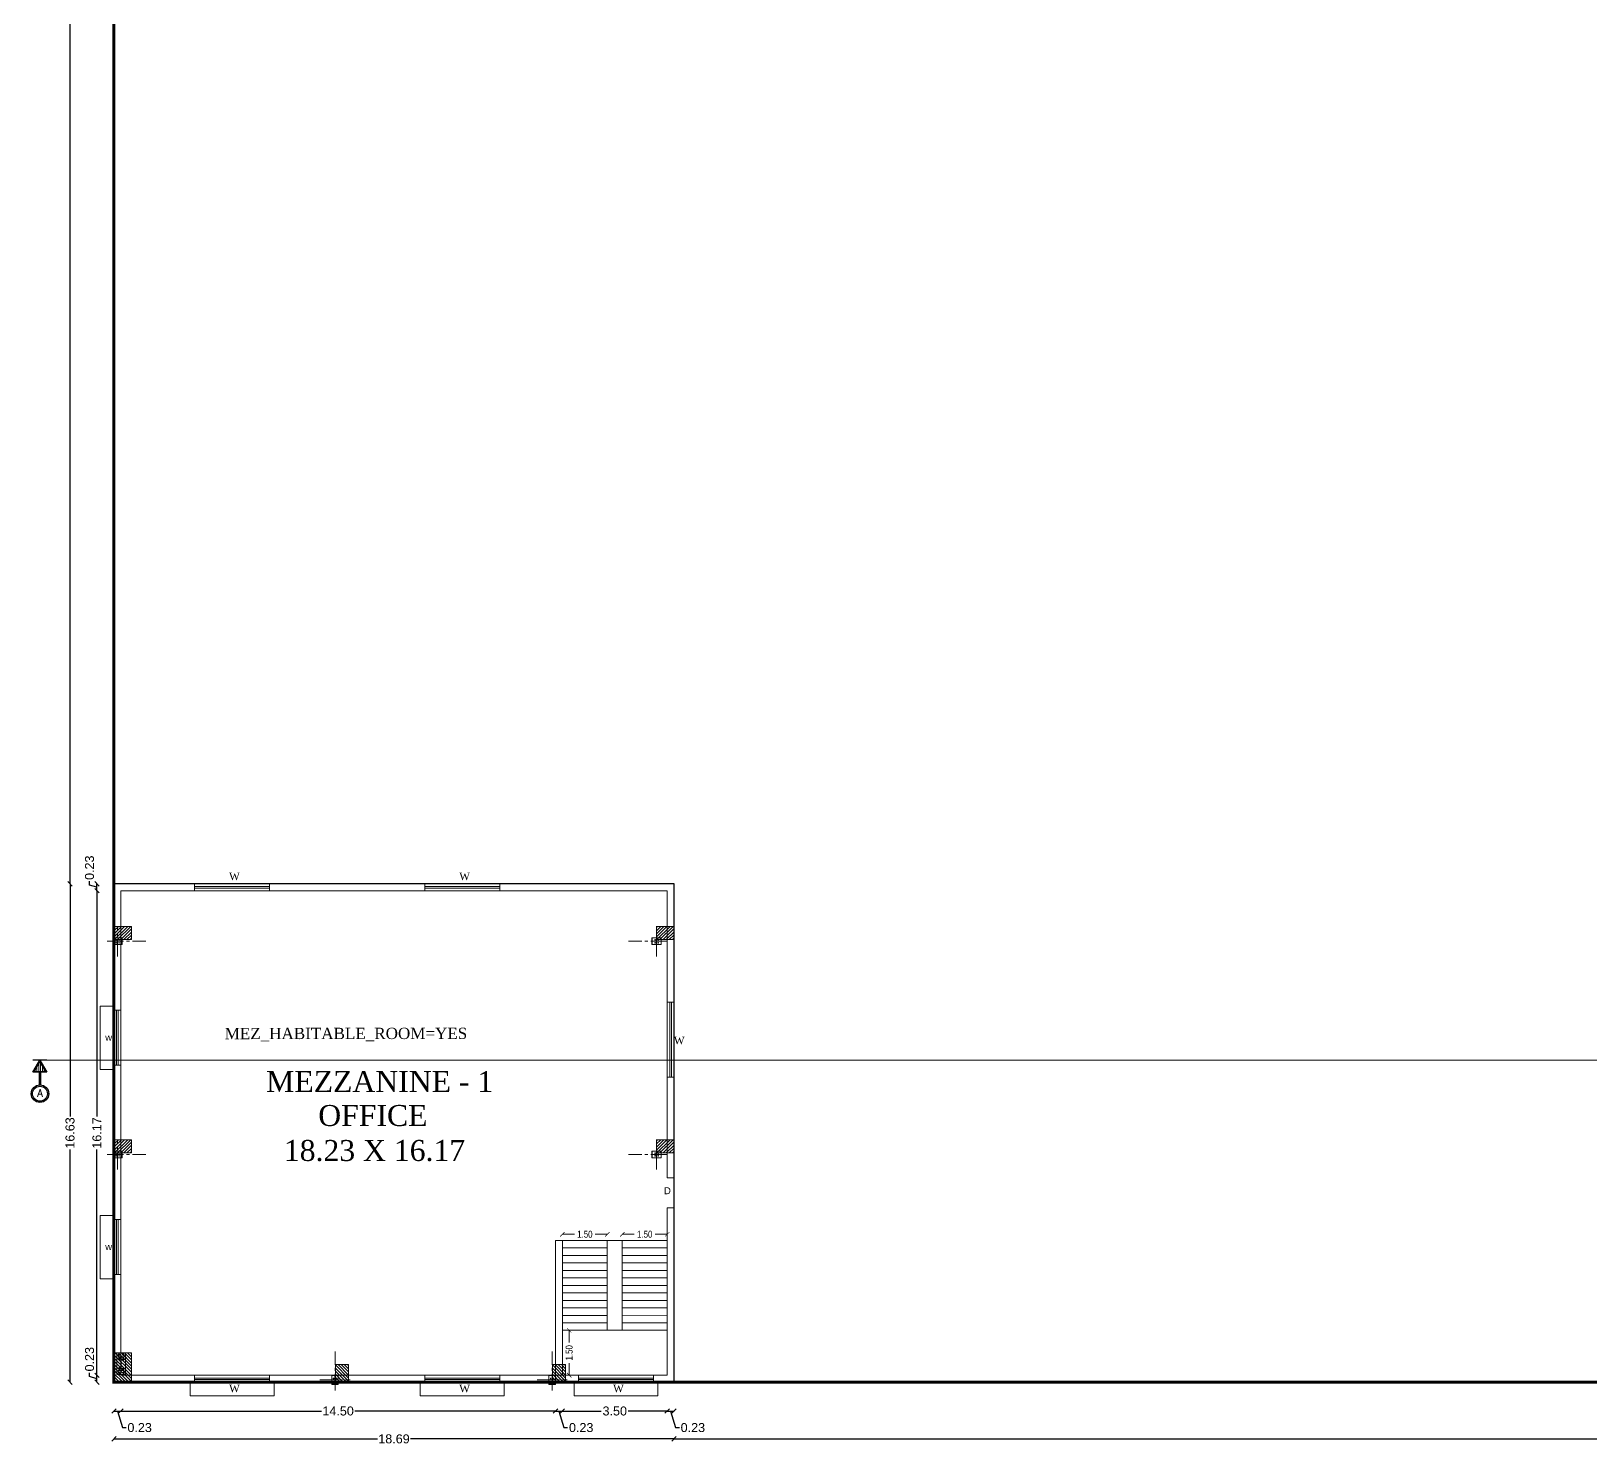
# Model space of a CAD drawing. Header units: metres. Extents: x -1560405 to -1559609, y 42907 to 43310.
# Drawn here: x -1559818.7 to -1559766.7, y 42958.5 to 43005.7 of the extents above; entities that cross this region are included whole.
import ezdxf

# ---------------------------------------------------------------- set-up
doc = ezdxf.new("R2010")
doc.units = ezdxf.units.M
doc.header["$LTSCALE"] = 750
doc.header["$MEASUREMENT"] = 0
doc.header["$PDMODE"] = 35
doc.header["$PDSIZE"] = 50
for name, pattern in [('CENTER2', [1.125, 0.75, -0.125, 0.125, -0.125]), ('DASHED2', [9.525, 6.35, -3.175]), ('HIDDEN', [0.375, 0.25, -0.125])]:
    doc.linetypes.add(name, pattern=pattern)
doc.layers.get('0').update_dxf_attribs({"lineweight": 5})
doc.layers.get('Defpoints').update_dxf_attribs({"lineweight": 0})
for name, color, linetype in [('BLK_1_FLR_0_BLT_UP_AREA_DEDUCT_MEZ_1', 46, 'Continuous'), ('BLK_1_FLR_0_BLT_UP_AREA_MEZ_1', 46, 'Continuous'), ('BLK_1_FLR_0_FLOOR_AREA_MEZ_1', 46, 'Continuous')]:
    doc.layers.add(name, color=color, linetype=linetype)
doc.layers.add('grid', color=253, linetype='Continuous', lineweight=5)
doc.styles.add('2', font='swisscb.ttf', dxfattribs={"height": 0.23})
doc.styles.add('mani', font='swissc.ttf', dxfattribs={"height": 0.23})
doc.styles.get("Standard").update_dxf_attribs({"font": 'arial.ttf'})
doc.styles.add('STYLE2', font='romant.shx', dxfattribs={"width": 0.8, "height": 4})
doc.styles.add('Times New Roman$101', font='timesbd.ttf', dxfattribs={"height": 3.520561})
doc.dimstyles.new('Civil Mt', dxfattribs={"dimtxt": 0.23, "dimasz": 0.15, "dimexe": 0, "dimexo": 0, "dimgap": 0.1, "dimtad": 0, "dimzin": 0, "dimdsep": 46, "dimtxsty": 'mani', "dimblk": 'ARCHTICK', "dimcen": 0, "dimse1": 1, "dimse2": 1, "dimclrd": 253, "dimclrt": 7, "dimadec": 0, "dimazin": 3, "dimtfac": 1, "dimtofl": 0, "dimtmove": 1, "dimatfit": 3, "dimfxl": 0, "dimfrac": 2, "dimtolj": 1, "dimtzin": 0, "dimlwd": 13, "dimarcsym": 0})
doc.dimstyles.new('Civil mt size large', dxfattribs={"dimtxt": 0.3, "dimasz": 0.15, "dimexe": 0, "dimexo": 0, "dimgap": 0.0625, "dimtad": 0, "dimzin": 0, "dimdsep": 46, "dimtxsty": 'Standard', "dimblk": 'OBLIQUE', "dimcen": 0, "dimse1": 1, "dimse2": 1, "dimclrd": 253, "dimclrt": 7, "dimadec": 0, "dimazin": 3, "dimtfac": 1, "dimtofl": 0, "dimtmove": 1, "dimatfit": 3, "dimfxl": 0, "dimfrac": 2, "dimtolj": 1, "dimtzin": 0, "dimarcsym": 0})

# ---------------------------------------------------------------- blocks, each defined once
blk = doc.blocks.new('_ArchTick')
at = {"color": 0, "linetype": 'ByBlock', "const_width": 0.15}
blk.add_lwpolyline([(-0.5, -0.5), (0.5, 0.5)], dxfattribs=at)
blk = doc.blocks.new('*D487')
at = {"color": 253, "lineweight": 13}
for p, q in [((-1559798.983, 42965.558), (-1559798.581, 42965.558)), ((-1559797.483, 42965.558), (-1559797.885, 42965.558))]:
    blk.add_line(p, q, dxfattribs=at)
at = {"layer": 'Defpoints', "color": 0}
for p in [(-1559797.483, 42965.558), (-1559798.983, 42965.353), (-1559797.483, 42965.353)]:
    blk.add_point(p, dxfattribs=at)
at = {"color": 253, "lineweight": 13, "xscale": 0.15, "yscale": 0.15, "zscale": 0.15, "rotation": 180}
blk.add_blockref('_ArchTick', (-1559798.983, 42965.558), dxfattribs=at)
at = {"color": 253, "lineweight": 13, "xscale": 0.15, "yscale": 0.15, "zscale": 0.15}
blk.add_blockref('_ArchTick', (-1559797.483, 42965.558), dxfattribs=at)
at = {"color": 7, "lineweight": -3, "insert": (-1559798.233, 42965.558), "char_height": 0.23, "attachment_point": 5, "style": 'mani'}
blk.add_mtext('\\A1;1.50', dxfattribs=at)
blk = doc.blocks.new('*D488')
at = {"color": 253, "lineweight": 13}
for p, q in [((-1559800.982, 42965.558), (-1559800.58, 42965.558)), ((-1559799.482, 42965.558), (-1559799.884, 42965.558))]:
    blk.add_line(p, q, dxfattribs=at)
at = {"layer": 'Defpoints', "color": 0}
for p in [(-1559800.982, 42965.558), (-1559800.982, 42965.353), (-1559799.482, 42965.353)]:
    blk.add_point(p, dxfattribs=at)
at = {"color": 253, "lineweight": 13, "xscale": 0.15, "yscale": 0.15, "zscale": 0.15, "rotation": 180}
blk.add_blockref('_ArchTick', (-1559800.982, 42965.558), dxfattribs=at)
at = {"color": 253, "lineweight": 13, "xscale": 0.15, "yscale": 0.15, "zscale": 0.15}
blk.add_blockref('_ArchTick', (-1559799.482, 42965.558), dxfattribs=at)
at = {"color": 7, "lineweight": -3, "insert": (-1559800.232, 42965.558), "char_height": 0.23, "attachment_point": 5, "style": 'mani'}
blk.add_mtext('\\A1;1.50', dxfattribs=at)
blk = doc.blocks.new('*D489')
at = {"color": 253, "lineweight": 13}
for p, q in [((-1559800.755, 42962.353), (-1559800.755, 42961.951)), ((-1559800.755, 42960.853), (-1559800.755, 42961.254))]:
    blk.add_line(p, q, dxfattribs=at)
at = {"layer": 'Defpoints', "color": 0}
for p in [(-1559800.755, 42962.353), (-1559800.755, 42960.853), (-1559800.755, 42960.853)]:
    blk.add_point(p, dxfattribs=at)
at = {"color": 253, "lineweight": 13, "xscale": 0.15, "yscale": 0.15, "zscale": 0.15}
for p, rotation in [((-1559800.755, 42962.353), 90), ((-1559800.755, 42960.853), 270)]:
    blk.add_blockref('_ArchTick', p, dxfattribs=dict(at, rotation=rotation))
at = {"color": 7, "lineweight": -3, "insert": (-1559800.755, 42961.603), "char_height": 0.23, "attachment_point": 5, "rotation": 90, "style": 'mani'}
blk.add_mtext('\\A1;1.50', dxfattribs=at)
blk = doc.blocks.new('Z$W@#0BBF08D7')
for p, q in [((84, 42), (0, 42)), ((42, 84), (42, 0))]:
    blk.add_line(p, q)
blk.add_circle((42, 42), 21)
blk = doc.blocks.new('Z$W@#71D679F2')
at = {"color": 1}
for points in [[(0, 300), (740, 300), (740, 0), (0, 0)], [(135, 50), (135, 250), (145, 250), (145, 50)], [(145, 147), (595, 147), (595, 152), (145, 152)], [(605, 50), (605, 250), (595, 250), (595, 50)]]:
    blk.add_lwpolyline(points, close=True, dxfattribs=at)
for p in [(18, 183), (18, 33), (168, 183), (168, 33)]:
    blk.add_blockref('Z$W@#0BBF08D7', p)
at = {"xscale": -1}
for p in [(572, 183), (572, 33), (722, 183), (722, 33)]:
    blk.add_blockref('Z$W@#0BBF08D7', p, dxfattribs=at)
blk = doc.blocks.new('_Oblique')
at = {"color": 0, "linetype": 'ByBlock', "lineweight": -2}
blk.add_line((-0.5, -0.5), (0.5, 0.5), dxfattribs=at)
blk = doc.blocks.new('*D560')
at = {"color": 253, "lineweight": -2}
for p, q in [((-1559817.411, 43103.29), (-1559817.411, 43040.941)), ((-1559817.411, 42977.251), (-1559817.411, 43039.6))]:
    blk.add_line(p, q, dxfattribs=at)
at = {"layer": 'Defpoints', "color": 0}
for p in [(-1559815.947, 43103.29, 0), (-1559817.411, 42977.251), (-1559815.947, 42977.251, 0)]:
    blk.add_point(p, dxfattribs=at)
at = {"color": 253, "lineweight": -2, "xscale": 0.15, "yscale": 0.15, "zscale": 0.15}
for p, rotation in [((-1559817.411, 43103.29), 90), ((-1559817.411, 42977.251), 270)]:
    blk.add_blockref('_Oblique', p, dxfattribs=dict(at, rotation=rotation))
at = {"color": 7, "insert": (-1559817.411, 43040.27), "char_height": 0.3, "attachment_point": 5, "rotation": 90}
blk.add_mtext('\\A1;126.04', dxfattribs=at)
blk = doc.blocks.new('*D561')
at = {"color": 253, "lineweight": -2}
for p, q in [((-1559816.76, 42977.21), (-1559816.76, 42977.335)), ((-1559816.513, 42977.136), (-1559816.76, 42977.21)), ((-1559816.513, 42977.021), (-1559816.513, 42977.251))]:
    blk.add_line(p, q, dxfattribs=at)
at = {"layer": 'Defpoints', "color": 0}
for p in [(-1559816.513, 42977.251), (-1559815.251, 42977.251, 0), (-1559815.251, 42977.021, 0)]:
    blk.add_point(p, dxfattribs=at)
at = {"color": 253, "lineweight": -2, "xscale": 0.15, "yscale": 0.15, "zscale": 0.15}
for p, rotation in [((-1559816.513, 42977.251), 90), ((-1559816.513, 42977.021), 270)]:
    blk.add_blockref('_Oblique', p, dxfattribs=dict(at, rotation=rotation))
at = {"color": 7, "insert": (-1559816.76, 42977.787), "char_height": 0.3, "attachment_point": 5, "rotation": 90}
blk.add_mtext('\\A1;0.23', dxfattribs=at)
blk = doc.blocks.new('*D562')
at = {"color": 253, "lineweight": -2}
for p, q in [((-1559816.513, 42977.021), (-1559816.513, 42969.491)), ((-1559816.513, 42960.853), (-1559816.513, 42968.382))]:
    blk.add_line(p, q, dxfattribs=at)
at = {"layer": 'Defpoints', "color": 0}
for p in [(-1559815.386, 42977.021, 0), (-1559816.513, 42960.853), (-1559815.152, 42960.853, 0)]:
    blk.add_point(p, dxfattribs=at)
at = {"color": 253, "lineweight": -2, "xscale": 0.15, "yscale": 0.15, "zscale": 0.15}
for p, rotation in [((-1559816.513, 42977.021), 90), ((-1559816.513, 42960.853), 270)]:
    blk.add_blockref('_Oblique', p, dxfattribs=dict(at, rotation=rotation))
at = {"color": 7, "insert": (-1559816.513, 42968.937), "char_height": 0.3, "attachment_point": 5, "rotation": 90}
blk.add_mtext('\\A1;16.17', dxfattribs=at)
blk = doc.blocks.new('*D563')
at = {"color": 253, "lineweight": -2}
for p, q in [((-1559817.411, 42977.251), (-1559817.411, 42969.491)), ((-1559817.411, 42960.623), (-1559817.411, 42968.382))]:
    blk.add_line(p, q, dxfattribs=at)
at = {"layer": 'Defpoints', "color": 0}
for p in [(-1559815.947, 42977.251, 0), (-1559817.411, 42960.623), (-1559815.947, 42960.623)]:
    blk.add_point(p, dxfattribs=at)
at = {"color": 253, "lineweight": -2, "xscale": 0.15, "yscale": 0.15, "zscale": 0.15}
for p, rotation in [((-1559817.411, 42977.251), 90), ((-1559817.411, 42960.623), 270)]:
    blk.add_blockref('_Oblique', p, dxfattribs=dict(at, rotation=rotation))
at = {"color": 7, "insert": (-1559817.411, 42968.937), "char_height": 0.3, "attachment_point": 5, "rotation": 90}
blk.add_mtext('\\A1;16.63', dxfattribs=at)
blk = doc.blocks.new('*D564')
at = {"color": 253, "lineweight": -2}
for p, q in [((-1559816.76, 42960.812), (-1559816.76, 42960.937)), ((-1559816.513, 42960.623), (-1559816.513, 42960.853)), ((-1559816.513, 42960.738), (-1559816.76, 42960.812))]:
    blk.add_line(p, q, dxfattribs=at)
at = {"layer": 'Defpoints', "color": 0}
for p in [(-1559816.513, 42960.853), (-1559814.772, 42960.853, 0), (-1559814.772, 42960.623)]:
    blk.add_point(p, dxfattribs=at)
at = {"color": 253, "lineweight": -2, "xscale": 0.15, "yscale": 0.15, "zscale": 0.15}
for p, rotation in [((-1559816.513, 42960.853), 90), ((-1559816.513, 42960.623), 270)]:
    blk.add_blockref('_Oblique', p, dxfattribs=dict(at, rotation=rotation))
at = {"color": 7, "insert": (-1559816.76, 42961.389), "char_height": 0.3, "attachment_point": 5, "rotation": 90}
blk.add_mtext('\\A1;0.23', dxfattribs=at)
blk = doc.blocks.new('*D565')
at = {"color": 253, "lineweight": -2}
for p, q in [((-1559815.947, 42959.66), (-1559815.717, 42959.66)), ((-1559815.832, 42959.66), (-1559815.666, 42959.107)), ((-1559815.666, 42959.107), (-1559815.541, 42959.107))]:
    blk.add_line(p, q, dxfattribs=at)
at = {"layer": 'Defpoints', "color": 0}
for p in [(-1559815.947, 42961.938), (-1559815.717, 42961.938, 0), (-1559815.717, 42959.66)]:
    blk.add_point(p, dxfattribs=at)
at = {"color": 253, "lineweight": -2, "xscale": 0.15, "yscale": 0.15, "zscale": 0.15, "rotation": 180}
blk.add_blockref('_Oblique', (-1559815.947, 42959.66), dxfattribs=at)
at = {"color": 253, "lineweight": -2, "xscale": 0.15, "yscale": 0.15, "zscale": 0.15}
blk.add_blockref('_Oblique', (-1559815.717, 42959.66), dxfattribs=at)
at = {"color": 7, "insert": (-1559815.089, 42959.107), "char_height": 0.3, "attachment_point": 5}
blk.add_mtext('\\A1;0.23', dxfattribs=at)
blk = doc.blocks.new('*D566')
at = {"color": 253, "lineweight": -2}
for p, q in [((-1559815.717, 42959.66), (-1559809.019, 42959.66)), ((-1559801.212, 42959.66), (-1559807.911, 42959.66))]:
    blk.add_line(p, q, dxfattribs=at)
at = {"layer": 'Defpoints', "color": 0}
for p in [(-1559815.717, 42961.938, 0), (-1559801.212, 42961.941, 0), (-1559801.212, 42959.66)]:
    blk.add_point(p, dxfattribs=at)
at = {"color": 253, "lineweight": -2, "xscale": 0.15, "yscale": 0.15, "zscale": 0.15, "rotation": 180}
blk.add_blockref('_Oblique', (-1559815.717, 42959.66), dxfattribs=at)
at = {"color": 253, "lineweight": -2, "xscale": 0.15, "yscale": 0.15, "zscale": 0.15}
blk.add_blockref('_Oblique', (-1559801.212, 42959.66), dxfattribs=at)
at = {"color": 7, "insert": (-1559808.465, 42959.66), "char_height": 0.3, "attachment_point": 5}
blk.add_mtext('\\A1;14.50', dxfattribs=at)
blk = doc.blocks.new('*D567')
at = {"color": 253, "lineweight": -2}
for p, q in [((-1559801.212, 42959.66), (-1559800.982, 42959.66)), ((-1559801.097, 42959.66), (-1559800.931, 42959.107)), ((-1559800.931, 42959.107), (-1559800.806, 42959.107))]:
    blk.add_line(p, q, dxfattribs=at)
at = {"layer": 'Defpoints', "color": 0}
for p in [(-1559801.212, 42961.73, 0), (-1559800.982, 42961.73, 0), (-1559800.982, 42959.66)]:
    blk.add_point(p, dxfattribs=at)
at = {"color": 253, "lineweight": -2, "xscale": 0.15, "yscale": 0.15, "zscale": 0.15, "rotation": 180}
blk.add_blockref('_Oblique', (-1559801.212, 42959.66), dxfattribs=at)
at = {"color": 253, "lineweight": -2, "xscale": 0.15, "yscale": 0.15, "zscale": 0.15}
blk.add_blockref('_Oblique', (-1559800.982, 42959.66), dxfattribs=at)
at = {"color": 7, "insert": (-1559800.354, 42959.107), "char_height": 0.3, "attachment_point": 5}
blk.add_mtext('\\A1;0.23', dxfattribs=at)
blk = doc.blocks.new('*D568')
at = {"color": 253, "lineweight": -2}
for p, q in [((-1559800.982, 42959.66), (-1559799.685, 42959.66)), ((-1559797.485, 42959.66), (-1559798.782, 42959.66))]:
    blk.add_line(p, q, dxfattribs=at)
at = {"layer": 'Defpoints', "color": 0}
for p in [(-1559800.982, 42961.885, 0), (-1559797.485, 42961.885, 0), (-1559797.485, 42959.66)]:
    blk.add_point(p, dxfattribs=at)
at = {"color": 253, "lineweight": -2, "xscale": 0.15, "yscale": 0.15, "zscale": 0.15, "rotation": 180}
blk.add_blockref('_Oblique', (-1559800.982, 42959.66), dxfattribs=at)
at = {"color": 253, "lineweight": -2, "xscale": 0.15, "yscale": 0.15, "zscale": 0.15}
blk.add_blockref('_Oblique', (-1559797.485, 42959.66), dxfattribs=at)
at = {"color": 7, "insert": (-1559799.234, 42959.66), "char_height": 0.3, "attachment_point": 5}
blk.add_mtext('\\A1;3.50', dxfattribs=at)
blk = doc.blocks.new('*D569')
at = {"color": 253, "lineweight": -2}
for p, q in [((-1559797.485, 42959.66), (-1559797.255, 42959.66)), ((-1559797.37, 42959.66), (-1559797.204, 42959.107)), ((-1559797.204, 42959.107), (-1559797.079, 42959.107))]:
    blk.add_line(p, q, dxfattribs=at)
at = {"layer": 'Defpoints', "color": 0}
for p in [(-1559797.485, 42960.999, 0), (-1559797.255, 42960.999, 0), (-1559797.255, 42959.66)]:
    blk.add_point(p, dxfattribs=at)
at = {"color": 253, "lineweight": -2, "xscale": 0.15, "yscale": 0.15, "zscale": 0.15, "rotation": 180}
blk.add_blockref('_Oblique', (-1559797.485, 42959.66), dxfattribs=at)
at = {"color": 253, "lineweight": -2, "xscale": 0.15, "yscale": 0.15, "zscale": 0.15}
blk.add_blockref('_Oblique', (-1559797.255, 42959.66), dxfattribs=at)
at = {"color": 7, "insert": (-1559796.627, 42959.107), "char_height": 0.3, "attachment_point": 5}
blk.add_mtext('\\A1;0.23', dxfattribs=at)
blk = doc.blocks.new('*D570')
at = {"color": 253, "lineweight": -2}
for p, q in [((-1559815.947, 42958.73), (-1559807.156, 42958.73)), ((-1559797.255, 42958.73), (-1559806.046, 42958.73))]:
    blk.add_line(p, q, dxfattribs=at)
at = {"layer": 'Defpoints', "color": 0}
for p in [(-1559815.947, 42960.623), (-1559797.255, 42960.623, 0), (-1559815.947, 42958.73)]:
    blk.add_point(p, dxfattribs=at)
at = {"color": 253, "lineweight": -2, "xscale": 0.15, "yscale": 0.15, "zscale": 0.15, "rotation": 180}
blk.add_blockref('_Oblique', (-1559815.947, 42958.73), dxfattribs=at)
at = {"color": 253, "lineweight": -2, "xscale": 0.15, "yscale": 0.15, "zscale": 0.15}
blk.add_blockref('_Oblique', (-1559797.255, 42958.73), dxfattribs=at)
at = {"color": 7, "insert": (-1559806.601, 42958.73), "char_height": 0.3, "attachment_point": 5}
blk.add_mtext('\\A1;18.69', dxfattribs=at)
blk = doc.blocks.new('*D571')
at = {"color": 253, "lineweight": -2}
for p, q in [((-1559797.255, 42958.73), (-1559752.474, 42958.73)), ((-1559706.557, 42958.73), (-1559751.338, 42958.73))]:
    blk.add_line(p, q, dxfattribs=at)
at = {"layer": 'Defpoints', "color": 0}
for p in [(-1559797.255, 42960.623, 0), (-1559706.557, 42960.623), (-1559706.557, 42958.73)]:
    blk.add_point(p, dxfattribs=at)
at = {"color": 253, "lineweight": -2, "xscale": 0.15, "yscale": 0.15, "zscale": 0.15, "rotation": 180}
blk.add_blockref('_Oblique', (-1559797.255, 42958.73), dxfattribs=at)
at = {"color": 253, "lineweight": -2, "xscale": 0.15, "yscale": 0.15, "zscale": 0.15}
blk.add_blockref('_Oblique', (-1559706.557, 42958.73), dxfattribs=at)
at = {"color": 7, "insert": (-1559751.906, 42958.73), "char_height": 0.3, "attachment_point": 5}
blk.add_mtext('\\A1;90.70', dxfattribs=at)
blk = doc.blocks.new('A$C29E24354')
at = {"ltscale": 5}
h = blk.add_hatch(dxfattribs=at)
h.set_pattern_fill('LINE', color=256, scale=0.8, style=0)
h.set_pattern_definition([(2e-15, (14266.147, 50002.224), (-2e-16, 2.54), [])])
h.paths.add_polyline_path([(2.2, 12.2), (15.8, 4.3), (15.8, 20.1)])
at = {"color": 0, "lineweight": 25}
blk.add_line((0, 21.9), (0, 2.4), dxfattribs=at)
at = {"lineweight": 25, "ltscale": 5}
for p, q in [((16.9, 13.2), (34.5, 13.2)), ((16.9, 11.2), (34.5, 11.2))]:
    blk.add_line(p, q, dxfattribs=at)
at = {"color": 0, "lineweight": 25}
blk.add_lwpolyline([(0, 12.2), (16.9, 21.9), (16.9, 2.4)], close=True, dxfattribs=at)
at = {"ltscale": 5}
blk.add_lwpolyline([(2.2, 12.2), (15.8, 20.1), (15.8, 4.3)], close=True, dxfattribs=at)
at = {"lineweight": 25, "ltscale": 5}
for radius in [12.2, 10.4]:
    blk.add_circle((46.7, 12.2), radius, dxfattribs=at)
blk = doc.blocks.new('Z$W@#459304DB')
for p, q in [((44, 22), (0, 22)), ((22, 0), (22, 44))]:
    blk.add_line(p, q)
blk.add_circle((22, 22), 11)
blk = doc.blocks.new('Z$W@#47CD4689')
at = {"color": 1}
for points in [[(-210, 0), (-210, 225), (-200, 225), (-200, 0)], [(-210, 225), (110, 225), (110, 0), (-210, 0)], [(-200, 110), (100, 110), (100, 115), (-200, 115)], [(110, 0), (110, 225), (100, 225), (100, 0)]]:
    blk.add_lwpolyline(points, close=True, dxfattribs=at)
at = {"layer": 'grid', "linetype": 'CENTER2'}
for points in [[(-50, -404), (-50, 629)], [(-410, 113), (915, 113)]]:
    blk.add_lwpolyline(points, dxfattribs=at)
for p in [(-122, 141), (-122, 41), (-22, 141), (-22, 41)]:
    blk.add_blockref('Z$W@#459304DB', p)

msp = doc.modelspace()

# ---------------------------------------------------------------- hatches: boundary and pattern name
at = {"linetype": 'Continuous'}
h = msp.add_hatch(dxfattribs=at)
h.set_pattern_fill('ANSI31', scale=0.585)
h.set_pattern_definition([(45, (-1562550.15232, 44360.46602), (-0.0517071834, 0.0517071834), [])])
h.paths.add_polyline_path([(-1559815.36219, 42975.38828), (-1559815.94719, 42975.38828), (-1559815.94719, 42975.82703), (-1559815.36219, 42975.82703)])
h = msp.add_hatch(dxfattribs=at)
h.set_pattern_fill('ANSI31', scale=0.585)
h.set_pattern_definition([(45, (-1562550.15232, 44360.466036), (-0.0517071834, 0.0517071834), [])])
h.paths.add_polyline_path([(-1559797.8402, 42975.38829), (-1559797.2552, 42975.38829), (-1559797.2552, 42975.82704), (-1559797.8402, 42975.82704)])
h = msp.add_hatch(dxfattribs=at)
h.set_pattern_fill('ANSI31', scale=0.585)
h.set_pattern_definition([(45, (-1562550.15232, 44353.35103), (-0.0517071834, 0.0517071834), [])])
h.paths.add_polyline_path([(-1559815.36219, 42968.27328), (-1559815.94719, 42968.27328), (-1559815.94719, 42968.71203), (-1559815.36219, 42968.71203)])
h = msp.add_hatch(dxfattribs=at)
h.set_pattern_fill('ANSI31', scale=0.585)
h.set_pattern_definition([(45, (-1562550.15232, 44353.35104), (-0.0517071834, 0.0517071834), [])])
h.paths.add_polyline_path([(-1559797.8402, 42968.2733), (-1559797.2552, 42968.2733), (-1559797.2552, 42968.71205), (-1559797.8402, 42968.71205)])
h = msp.add_hatch(dxfattribs=at)
h.set_pattern_fill('ANSI31', scale=0.585, angle=-90)
h.set_pattern_definition([(315, (-1558461.7432, 45796.85521), (0.0517071834, 0.0517071834), [])])
h.paths.add_polyline_path([(-1559815.36219, 42960.62266), (-1559815.36219, 42961.59766), (-1559815.94719, 42961.59766), (-1559815.94719, 42960.62266)])
h = msp.add_hatch(dxfattribs=at)
h.set_pattern_fill('ANSI31', scale=0.585, angle=-90)
h.set_pattern_definition([(315, (-1558423.479814, 45782.807794), (0.0517071834, 0.0517071834), [])])
h.paths.add_polyline_path([(-1559808.55756, 42961.20766), (-1559808.55756, 42960.62266), (-1559808.11881, 42960.62266), (-1559808.11881, 42961.20766)])
h = msp.add_hatch(dxfattribs=at)
h.set_pattern_fill('ANSI31', scale=0.585, angle=-90)
h.set_pattern_definition([(315, (-1558416.235806, 45782.807794), (0.0517071834, 0.0517071834), [])])
h.paths.add_polyline_path([(-1559801.31355, 42961.20766), (-1559801.31355, 42960.62266), (-1559800.8748, 42960.62266), (-1559800.8748, 42961.20766)])

# ---------------------------------------------------------------- linework, layer by layer
at = {"color": 7}
for p, q in [((-1559813.25417, 42977.25081, 0), (-1559813.25417, 42977.02081, 0)), ((-1559810.75417, 42977.16007, 0), (-1559813.25417, 42977.16007, 0)), ((-1559810.75417, 42977.11007, 0), (-1559813.25417, 42977.11007, 0)), ((-1559810.75417, 42977.25081, 0), (-1559810.75417, 42977.02081, 0)), ((-1559805.5739, 42977.25083, 0), (-1559805.5739, 42977.02083, 0)), ((-1559803.0739, 42977.16008, 0), (-1559805.5739, 42977.16008, 0)), ((-1559803.0739, 42977.11008, 0), (-1559805.5739, 42977.11008, 0)), ((-1559803.0739, 42977.25083, 0), (-1559803.0739, 42977.02083, 0)), ((-1559797.4852, 42973.30323, 0), (-1559797.2552, 42973.30323, 0)), ((-1559797.39445, 42970.80323, 0), (-1559797.39445, 42973.30323, 0)), ((-1559797.34445, 42970.80323, 0), (-1559797.34445, 42973.30323, 0)), ((-1559797.4852, 42970.80323, 0), (-1559797.2552, 42970.80323, 0)), ((-1559797.4852, 42967.4374, 0), (-1559797.2552, 42967.4374, 0)), ((-1559797.4852, 42966.4374, 0), (-1559797.2552, 42966.4374, 0)), ((-1559800.98305, 42965.3527, 0), (-1559801.21305, 42965.35266, 0)), ((-1559801.21224, 42960.85207, 0), (-1559801.21305, 42965.35266, 0)), ((-1559800.98224, 42960.8527, 0), (-1559800.98305, 42965.3527, 0)), ((-1559800.983, 42965.3527, 0), (-1559797.483, 42965.35333, 0)), ((-1559800.98296, 42965.1027, 0), (-1559799.483, 42965.10297, 0)), ((-1559799.48251, 42962.35297, 0), (-1559799.48305, 42965.35297, 0)), ((-1559798.98251, 42962.35306, 0), (-1559798.98305, 42965.35306, 0)), ((-1559798.983, 42965.10306, 0), (-1559797.48296, 42965.10333, 0)), ((-1559800.98291, 42964.8527, 0), (-1559799.48296, 42964.85297, 0)), ((-1559800.98287, 42964.6027, 0), (-1559799.48291, 42964.60297, 0)), ((-1559798.98296, 42964.85306, 0), (-1559797.48291, 42964.85333, 0)), ((-1559798.98291, 42964.60306, 0), (-1559797.48287, 42964.60333, 0)), ((-1559800.98282, 42964.3527, 0), (-1559799.48287, 42964.35297, 0)), ((-1559800.98278, 42964.1027, 0), (-1559799.48282, 42964.10297, 0)), ((-1559798.98287, 42964.35306, 0), (-1559797.48282, 42964.35333, 0)), ((-1559798.98282, 42964.10306, 0), (-1559797.48278, 42964.10333, 0)), ((-1559800.98273, 42963.8527, 0), (-1559799.48278, 42963.85297, 0)), ((-1559800.98269, 42963.6027, 0), (-1559799.48273, 42963.60297, 0)), ((-1559798.98278, 42963.85306, 0), (-1559797.48273, 42963.85333, 0)), ((-1559798.98273, 42963.60306, 0), (-1559797.48269, 42963.60333, 0)), ((-1559800.98264, 42963.3527, 0), (-1559799.48269, 42963.35297, 0)), ((-1559800.9826, 42963.1027, 0), (-1559799.48264, 42963.10297, 0)), ((-1559798.98269, 42963.35306, 0), (-1559797.48264, 42963.35333, 0)), ((-1559798.98264, 42963.10306, 0), (-1559797.4826, 42963.10333, 0)), ((-1559800.98255, 42962.8527, 0), (-1559799.4826, 42962.85297, 0)), ((-1559800.98251, 42962.6027, 0), (-1559799.48255, 42962.60297, 0)), ((-1559798.9826, 42962.85306, 0), (-1559797.48255, 42962.85333, 0)), ((-1559798.98255, 42962.60306, 0), (-1559797.48251, 42962.60333, 0)), ((-1559800.98251, 42962.3527, 0), (-1559797.48251, 42962.35333, 0)), ((-1559813.25417, 42960.85266), (-1559813.25417, 42960.62266)), ((-1559810.75417, 42960.85266), (-1559810.75417, 42960.62266)), ((-1559805.5739, 42960.85266), (-1559805.5739, 42960.62266)), ((-1559803.0739, 42960.85266), (-1559803.0739, 42960.62266)), ((-1559800.44123, 42960.85266), (-1559800.44123, 42960.62266)), ((-1559797.94123, 42960.85266), (-1559797.94123, 42960.62266)), ((-1559810.75417, 42960.76192), (-1559813.25417, 42960.76192)), ((-1559810.75417, 42960.71192), (-1559813.25417, 42960.71192)), ((-1559803.0739, 42960.76192), (-1559805.5739, 42960.76192)), ((-1559803.0739, 42960.71192), (-1559805.5739, 42960.71192)), ((-1559797.94123, 42960.76192), (-1559800.44123, 42960.76192)), ((-1559797.94123, 42960.71192), (-1559800.44123, 42960.71192))]:
    msp.add_line(p, q, dxfattribs=at)
at = {"color": 7, "linetype": 'DASHED2', "ltscale": 0.2}
for p, q in [((-1559815.94719, 42973.16936, 0), (-1559816.40719, 42973.16936, 0)), ((-1559816.40719, 42973.16936, 0), (-1559816.40719, 42971.05739, 0)), ((-1559816.40719, 42971.05739, 0), (-1559815.94719, 42971.05739, 0)), ((-1559815.94719, 42966.18511, 0), (-1559816.40719, 42966.18511, 0)), ((-1559816.40719, 42966.18511, 0), (-1559816.40719, 42964.07314, 0)), ((-1559816.40719, 42964.07314, 0), (-1559815.94719, 42964.07314, 0))]:
    msp.add_line(p, q, dxfattribs=at)
at = {"color": 7, "ltscale": 0.2}
for p, q in [((-1559815.71719, 42973.02936, 0), (-1559815.94719, 42973.02936, 0)), ((-1559815.85755, 42971.19739, 0), (-1559815.85755, 42973.02936, 0)), ((-1559815.83215, 42973.02936, 0), (-1559815.83215, 42973.02936, 0)), ((-1559815.80675, 42971.19739, 0), (-1559815.80675, 42973.02936, 0)), ((-1559815.94719, 42971.19739, 0), (-1559815.71719, 42971.19739, 0)), ((-1559815.83215, 42971.19739, 0), (-1559815.83215, 42971.19739, 0)), ((-1559815.71719, 42966.04511, 0), (-1559815.94719, 42966.04511, 0)), ((-1559815.85755, 42964.21314, 0), (-1559815.85755, 42966.04511, 0)), ((-1559815.83215, 42966.04511, 0), (-1559815.83215, 42966.04511, 0)), ((-1559815.80675, 42964.21314, 0), (-1559815.80675, 42966.04511, 0)), ((-1559815.94719, 42964.21314, 0), (-1559815.71719, 42964.21314, 0)), ((-1559815.83215, 42964.21314, 0), (-1559815.83215, 42964.21314, 0))]:
    msp.add_line(p, q, dxfattribs=at)
at = {"color": 7, "linetype": 'DASHED2'}
msp.add_line((-1559703.33532, 42971.36875, 0), (-1559818.18215, 42971.36875, 0), dxfattribs=at)
at = {"color": 7, "ltscale": 0.8}
for p, q in [((-1559813.40417, 42960.62266), (-1559813.40417, 42960.16266)), ((-1559810.60417, 42960.62266), (-1559810.60417, 42960.16266)), ((-1559805.7239, 42960.62266), (-1559805.7239, 42960.16266)), ((-1559802.9239, 42960.62266), (-1559802.9239, 42960.16266)), ((-1559800.59123, 42960.62266), (-1559800.59123, 42960.16266)), ((-1559797.79123, 42960.62266), (-1559797.79123, 42960.16266)), ((-1559813.40417, 42960.16266), (-1559810.60417, 42960.16266)), ((-1559805.7239, 42960.16266), (-1559802.9239, 42960.16266)), ((-1559800.59123, 42960.16266), (-1559797.79123, 42960.16266))]:
    msp.add_line(p, q, dxfattribs=at)
at = {"color": 7, "linetype": 'HIDDEN', "ltscale": 10}
msp.add_lwpolyline([(-1559815.94719, 42960.62268), (-1559815.94719, 43111.5476), (-1559706.55708, 43111.5476), (-1559706.55719, 42960.62268)], close=True, dxfattribs=at)
at = {"color": 7, "elevation": 0}
msp.add_lwpolyline([(-1559797.2552, 42977.25081), (-1559815.94719, 42977.25081), (-1559815.94719, 42960.62268), (-1559797.2552, 42960.62268)], close=True, dxfattribs=at)
msp.add_lwpolyline([(-1559797.4852, 42967.4374), (-1559797.4852, 42977.02081), (-1559815.71719, 42977.02081), (-1559815.71719, 42960.85268), (-1559797.4852, 42960.85268), (-1559797.4852, 42966.4374)], dxfattribs=at)
at = {"color": 7, "linetype": 'Continuous'}
for points, elevation in [([(-1559815.36219, 42975.82703), (-1559815.94719, 42975.82703), (-1559815.94719, 42975.38828), (-1559815.36219, 42975.38828)], 0.00022), ([(-1559797.8402, 42975.82704), (-1559797.2552, 42975.82704), (-1559797.2552, 42975.38829), (-1559797.8402, 42975.38829)], 0.00022), ([(-1559808.11881, 42961.20766), (-1559808.11881, 42960.62266), (-1559808.55756, 42960.62266), (-1559808.55756, 42961.20766)], 94.40535), ([(-1559800.8748, 42961.20766), (-1559800.8748, 42960.62266), (-1559801.31355, 42960.62266), (-1559801.31355, 42961.20766)], 94.40535)]:
    msp.add_lwpolyline(points, close=True, dxfattribs=dict(at, elevation=elevation))
for points in [[(-1559815.36219, 42968.71203), (-1559815.94719, 42968.71203), (-1559815.94719, 42968.27328), (-1559815.36219, 42968.27328)], [(-1559797.8402, 42968.71205), (-1559797.2552, 42968.71205), (-1559797.2552, 42968.2733), (-1559797.8402, 42968.2733)], [(-1559815.36219, 42961.59766), (-1559815.36219, 42960.62266), (-1559815.94719, 42960.62266), (-1559815.94719, 42961.59766)]]:
    msp.add_lwpolyline(points, close=True, dxfattribs=at)
at = {"layer": 'BLK_1_FLR_0_BLT_UP_AREA_DEDUCT_MEZ_1', "color": 45, "elevation": 0}
msp.add_lwpolyline([(-1559815.9472, 43103.29018), (-1559797.23823, 43103.29018), (-1559797.23823, 43111.54758), (-1559706.55708, 43111.54751), (-1559706.55719, 42960.62268), (-1559797.2552, 42960.62266), (-1559797.2552, 42977.25081), (-1559815.94719, 42977.25081), (-1559815.9472, 43103.29018)], close=True, dxfattribs=at)
at = {"layer": 'BLK_1_FLR_0_BLT_UP_AREA_MEZ_1', "color": 47, "const_width": 0.1}
msp.add_lwpolyline([(-1559815.94719, 42960.62266), (-1559706.55708, 42960.62266), (-1559706.55708, 43111.54758), (-1559815.94719, 43111.54758)], close=True, dxfattribs=at)
at = {"layer": 'BLK_1_FLR_0_FLOOR_AREA_MEZ_1', "color": 45}
msp.add_lwpolyline([(-1559815.94719, 42960.62266), (-1559706.55708, 42960.62266), (-1559706.55708, 43111.54758), (-1559815.94719, 43111.54758)], close=True, dxfattribs=at)

# ---------------------------------------------------------------- block references
at = {"color": 7, "yscale": 0.000975, "zscale": 0.000975}
for p, xscale in [((-1559815.77744, 42975.22435, -94.40513), 0.000975), ((-1559797.88495, 42975.22436, -94.40513), -0.000975), ((-1559815.77744, 42968.10935, -94.40535), 0.000975), ((-1559797.88495, 42968.10937, -94.40535), -0.000975)]:
    msp.add_blockref('Z$W@#47CD4689', p, dxfattribs=dict(at, xscale=xscale))
at = {"color": 7, "linetype": 'DASHED2', "xscale": 0.0239999999996508, "yscale": 0.0239999999996508, "zscale": 0.0239999999996508, "rotation": 269.9999999999999}
msp.add_blockref('A$C29E24354', (-1559818.70826, 42971.36875, 0), dxfattribs=at)
at = {"color": 7, "xscale": -0.000975, "yscale": 0.000975, "zscale": 0.000975}
for name, p, rotation in [('Z$W@#71D679F2', (-1559815.84969, 42960.87621, 0.00466), 269.9999999999988), ('Z$W@#47CD4689', (-1559808.67787, 42960.74879, 0), 270), ('Z$W@#47CD4689', (-1559801.43386, 42960.74879, 0), 270)]:
    msp.add_blockref(name, p, dxfattribs=dict(at, rotation=rotation))

# ---------------------------------------------------------------- texts
at = {"color": 7, "ltscale": 0.2}
for s, p in [('w', (-1559816.23849, 42972.01259, 0)), ('D', (-1559797.59271, 42966.89479, 0)), ('w', (-1559816.23849, 42965.02834, 0))]:
    msp.add_text(s, height=0.23, dxfattribs=at).set_placement(p)
at = {"color": 7, "linetype": 'DASHED2', "style": 'STYLE2'}
msp.add_text('A', height=0.2496, rotation=359.817788, dxfattribs=at).set_placement((-1559818.5107, 42970.14403, 0))
at = {"color": 7, "lineweight": -3, "char_height": 0.25, "style": '2'}
for insert, attachment_point in [((-1559812.10259, 42977.62292, 0), 1), ((-1559804.42232, 42977.62294, 0), 1), ((-1559796.9034, 42972.1465, 0), 3), ((-1559812.10259, 42960.53626), 1), ((-1559804.42232, 42960.53626), 1), ((-1559799.28964, 42960.53626), 1)]:
    msp.add_mtext_dynamic_manual_height_columns('{\\fTimes New Roman|b0|i0|c0|p18;W}', width=0.804374, gutter_width=1.75, heights=[0], dxfattribs=dict(at, insert=insert, attachment_point=attachment_point))
at = {"color": 7, "lineweight": -3, "char_height": 0.7, "width": 20.4444196, "attachment_point": 1}
for s, insert in [('{\\fTimes New Roman|b0|i0|c0|p18;\\C0;MEZZANINE - 1}', (-1559810.86511, 42971.00413, 0)), ('{\\fTimes New Roman|b0|i0|c0|p18;\\W8.19633;\\C0;    \\W1;OFFICE\\P\\W9.47954;   \\W1;18.23 X 16.17}', (-1559817.79326, 42969.87029))]:
    msp.add_mtext(s, dxfattribs=dict(at, insert=insert))
at = {"layer": 'BLK_1_FLR_0_BLT_UP_AREA_MEZ_1', "color": 46, "insert": (-1559808.20397, 42972.44641, 0), "char_height": 0.3765276, "width": 6.609282, "attachment_point": 2, "rotation": 0.051566, "style": 'Times New Roman$101'}
msp.add_mtext('{\\fTimes New Roman|b0|i0|c0|p18;MEZ_HABITABLE_ROOM=YES}', dxfattribs=at)

# ---------------------------------------------------------------- dimensions: what is measured, and where the dimension line sits
at = {"color": 7}
for base, p1, p2, picture, middle in [((-1559817.41068, 42977.25081), (-1559815.94719, 43103.29018, 0), (-1559815.94719, 42977.25081, 0), '*D560', (-1559817.41068, 43040.27049)), ((-1559816.51313, 42977.25081), (-1559815.25131, 42977.02081, 0), (-1559815.25131, 42977.25081, 0), '*D561', (-1559816.76016, 42977.39742)), ((-1559817.41068, 42960.62268), (-1559815.94719, 42977.25081, 0), (-1559815.94719, 42960.62268), '*D563', (-1559817.41068, 42968.93675)), ((-1559816.51313, 42960.85268), (-1559815.3856, 42977.02081, 0), (-1559815.15164, 42960.85268, 0), '*D562', (-1559816.51313, 42968.93675)), ((-1559816.51313, 42960.85268), (-1559814.7718, 42960.62268), (-1559814.7718, 42960.85268, 0), '*D564', (-1559816.76016, 42960.99929))]:
    dim = msp.add_linear_dim(base=base, p1=p1, p2=p2, angle=90, dimstyle='Civil mt size large', dxfattribs=at)
    dim.commit()
    dim.dimension.update_dxf_attribs({"geometry": picture, "text_midpoint": middle})
at = {"color": 1, "lineweight": -3}
for p1, p2, distance, picture, middle in [((-1559799.48222, 42965.35297, 0), (-1559800.98222, 42965.35297, 0), -0.20547, '*D488', (-1559800.23222, 42965.55844, 0)), ((-1559798.98305, 42965.35333, 0), (-1559797.48305, 42965.35333, 0), 0.20511, '*D487', (-1559798.23305, 42965.55844, 0)), ((-1559800.75532, 42962.3527, 0), (-1559800.75532, 42960.8527, 0), 0, '*D489', (-1559800.75532, 42961.6027, 0))]:
    dim = msp.add_aligned_dim(p1=p1, p2=p2, distance=distance, dimstyle='Civil Mt', dxfattribs=at)
    dim.commit()
    dim.dimension.update_dxf_attribs({"geometry": picture, "text_midpoint": middle})
at = {"color": 7}
for base, p1, p2, picture, middle in [((-1559815.71719, 42959.66019), (-1559815.94719, 42961.93814), (-1559815.71719, 42961.93814, 0), '*D565', (-1559815.47862, 42959.10662)), ((-1559801.21243, 42959.66019), (-1559815.71719, 42961.93814, 0), (-1559801.21243, 42961.94076, 0), '*D566', (-1559808.46481, 42959.66019)), ((-1559797.4852, 42959.66019), (-1559800.98242, 42961.88526, 0), (-1559797.4852, 42961.88526, 0), '*D568', (-1559799.23381, 42959.66019)), ((-1559800.9824, 42959.66019), (-1559801.2124, 42961.72958, 0), (-1559800.9824, 42961.72963, 0), '*D567', (-1559800.74382, 42959.10662)), ((-1559797.2552, 42959.66019), (-1559797.4852, 42960.99908, 0), (-1559797.2552, 42960.99908, 0), '*D569', (-1559797.01662, 42959.10662)), ((-1559815.94719, 42958.72972), (-1559797.2552, 42960.62268, 0), (-1559815.94719, 42960.62266), '*D570', (-1559806.60119, 42958.72972)), ((-1559706.55719, 42958.72972), (-1559797.2552, 42960.62268, 0), (-1559706.55719, 42960.62268), '*D571', (-1559751.90619, 42958.72972))]:
    dim = msp.add_linear_dim(base=base, p1=p1, p2=p2, dimstyle='Civil mt size large', dxfattribs=at)
    dim.commit()
    dim.dimension.update_dxf_attribs({"geometry": picture, "text_midpoint": middle})

doc.saveas('drawing.dxf')
